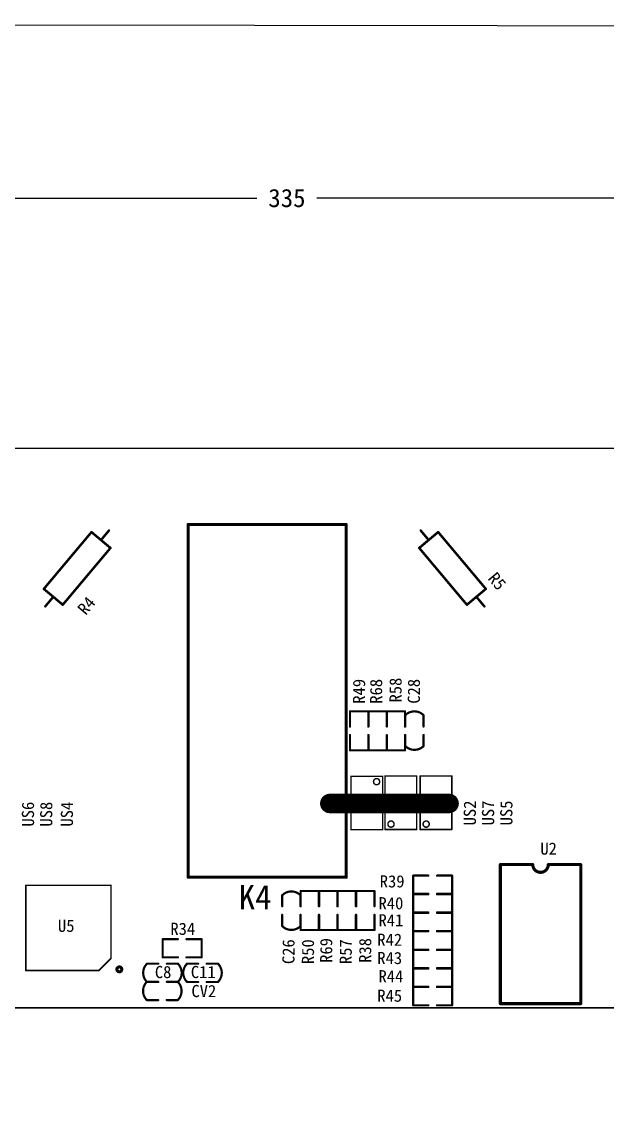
# Model space of a CAD drawing. Extents: x 741 to 1239, y 424 to 620.
# Drawn here: x 940.9 to 989.1, y 531.4 to 620.2 of the extents above; entities that cross this region are included whole.
import ezdxf

# ---------------------------------------------------------------- set-up
doc = ezdxf.new("R2010")
doc.units = 0
doc.header["$MEASUREMENT"] = 0
doc.layers.get('0').update_dxf_attribs({"linetype": 'CONTINUOUS'})
doc.layers.get('Defpoints').update_dxf_attribs({"linetype": 'CONTINUOUS'})
doc.layers.add('BOTTOMOVERLAY', color=7, linetype='CONTINUOUS')
doc.layers.add('KEEPOUTLAYER', color=6, linetype='CONTINUOUS')
doc.styles.get("Standard").update_dxf_attribs({"font": 'SimSun.ttf'})
doc.dimstyles.get("Standard").update_dxf_attribs({"dimtxt": 0.18, "dimasz": 0.18, "dimexe": 0.18, "dimexo": 0.0625, "dimgap": 0.09, "dimtad": 0, "dimtih": 1, "dimtoh": 1, "dimdec": 4, "dimzin": 0, "dimdsep": 46, "dimtxsty": 'Standard', "dimcen": 0.09, "dimadec": 0, "dimazin": 0, "dimtfac": 1, "dimtdec": 4, "dimtofl": 0, "dimtmove": 0, "dimatfit": 0, "dimfxl": 1, "dimtolj": 1, "dimtzin": 0, "dimarcsym": 0})

# ---------------------------------------------------------------- blocks, each defined once
blk = doc.blocks.new('SSOP_EL3H7_B_33')
at = {"layer": 'BOTTOMOVERLAY', "const_width": 0.12}
for points in [[(-2.2, 1.3), (2.2, 1.3)], [(-2.2, 1.3), (-2.2, -1.3)], [(2.2, 1.3), (2.2, -1.3)], [(-2.2, -1.3), (2.2, -1.3)]]:
    blk.add_lwpolyline(points, dxfattribs=at)
at = {"layer": 'BOTTOMOVERLAY'}
for points, const_width in [([(-2.23, 1.3, 1), (-2.17, 1.3, 1)], 0.0599), ([(-2.23, 1.3, 1), (-2.17, 1.3, 1)], 0.0599), ([(2.17, 1.3, 1), (2.23, 1.3, 1)], 0.0599), ([(2.17, 1.3, 1), (2.23, 1.3, 1)], 0.0599), ([(-1.5, -0.805, 1), (-2.007, -0.805, 1)], 0.12), ([(-2.037, -0.805, 1), (-1.977, -0.805, 1)], 0.0599), ([(-1.53, -0.805, 1), (-1.47, -0.805, 1)], 0.0599), ([(-2.23, -1.3, 1), (-2.17, -1.3, 1)], 0.0599), ([(-2.23, -1.3, 1), (-2.17, -1.3, 1)], 0.0599), ([(2.17, -1.3, 1), (2.23, -1.3, 1)], 0.0599), ([(2.17, -1.3, 1), (2.23, -1.3, 1)], 0.0599)]:
    blk.add_lwpolyline(points, format="xyb", close=True, dxfattribs=dict(at, const_width=const_width))
blk = doc.blocks.new('SSOP_EL3H7_B_35')
at = {"layer": 'BOTTOMOVERLAY', "const_width": 0.12}
for points in [[(-2.2, 1.3), (2.2, 1.3)], [(-2.2, 1.3), (-2.2, -1.3)], [(2.2, 1.3), (2.2, -1.3)], [(-2.2, -1.3), (2.2, -1.3)]]:
    blk.add_lwpolyline(points, dxfattribs=at)
at = {"layer": 'BOTTOMOVERLAY'}
for points, const_width in [([(-2.23, 1.3, 1), (-2.17, 1.3, 1)], 0.0599), ([(-2.23, 1.3, 1), (-2.17, 1.3, 1)], 0.0599), ([(2.17, 1.3, 1), (2.23, 1.3, 1)], 0.0599), ([(2.17, 1.3, 1), (2.23, 1.3, 1)], 0.0599), ([(-1.5, -0.805, 1), (-2.007, -0.805, 1)], 0.12), ([(-2.037, -0.805, 1), (-1.977, -0.805, 1)], 0.0599), ([(-1.53, -0.805, 1), (-1.47, -0.805, 1)], 0.0599), ([(-2.23, -1.3, 1), (-2.17, -1.3, 1)], 0.0599), ([(-2.23, -1.3, 1), (-2.17, -1.3, 1)], 0.0599), ([(2.17, -1.3, 1), (2.23, -1.3, 1)], 0.0599), ([(2.17, -1.3, 1), (2.23, -1.3, 1)], 0.0599)]:
    blk.add_lwpolyline(points, format="xyb", close=True, dxfattribs=dict(at, const_width=const_width))
blk = doc.blocks.new('SSOP_EL3H7_B_37')
at = {"layer": 'BOTTOMOVERLAY', "const_width": 0.12}
for points in [[(2.2, 1.3), (-2.2, 1.3)], [(-2.2, -1.3), (-2.2, 1.3)], [(2.2, -1.3), (2.2, 1.3)], [(2.2, -1.3), (-2.2, -1.3)]]:
    blk.add_lwpolyline(points, dxfattribs=at)
at = {"layer": 'BOTTOMOVERLAY'}
for points, const_width in [([(-2.23, 1.3, 1), (-2.17, 1.3, 1)], 0.0599), ([(-2.23, 1.3, 1), (-2.17, 1.3, 1)], 0.0599), ([(2.17, 1.3, 1), (2.23, 1.3, 1)], 0.0599), ([(2.17, 1.3, 1), (2.23, 1.3, 1)], 0.0599), ([(-1.5, -0.805, 1), (-2.007, -0.805, 1)], 0.12), ([(-2.037, -0.805, 1), (-1.977, -0.805, 1)], 0.0599), ([(-1.53, -0.805, 1), (-1.47, -0.805, 1)], 0.0599), ([(-2.23, -1.3, 1), (-2.17, -1.3, 1)], 0.0599), ([(-2.23, -1.3, 1), (-2.17, -1.3, 1)], 0.0599), ([(2.17, -1.3, 1), (2.23, -1.3, 1)], 0.0599), ([(2.17, -1.3, 1), (2.23, -1.3, 1)], 0.0599)]:
    blk.add_lwpolyline(points, format="xyb", close=True, dxfattribs=dict(at, const_width=const_width))
blk = doc.blocks.new('LQFP48_B_43')
at = {"layer": 'BOTTOMOVERLAY', "const_width": 0.127}
for points in [[(-3.5, -2.5), (-3.5, 3.5)], [(-3.5, 3.5), (3.5, 3.5)], [(3.5, -3.5), (3.5, 3.5)], [(-3.5, -2.5), (-2.5, -3.5)], [(-2.5, -3.5), (3.5, -3.5)]]:
    blk.add_lwpolyline(points, dxfattribs=at)
at = {"layer": 'BOTTOMOVERLAY'}
for points, const_width in [([(-3.532, 3.5, 1), (-3.468, 3.5, 1)], 0.0635), ([(-3.532, 3.5, 1), (-3.468, 3.5, 1)], 0.0635), ([(3.468, 3.5, 1), (3.532, 3.5, 1)], 0.0635), ([(3.468, 3.5, 1), (3.532, 3.5, 1)], 0.0635), ([(-3.532, -2.5, 1), (-3.468, -2.5, 1)], 0.0635), ([(-3.532, -2.5, 1), (-3.468, -2.5, 1)], 0.0635), ([(-3.988, -3.404, 1), (-4.388, -3.404, 1)], 0.254), ([(-4.451, -3.404, 1), (-4.324, -3.404, 1)], 0.127), ([(-4.051, -3.404, 1), (-3.924, -3.404, 1)], 0.127), ([(-2.532, -3.5, 1), (-2.468, -3.5, 1)], 0.0635), ([(-2.532, -3.5, 1), (-2.468, -3.5, 1)], 0.0635), ([(3.468, -3.5, 1), (3.532, -3.5, 1)], 0.0635), ([(3.468, -3.5, 1), (3.532, -3.5, 1)], 0.0635)]:
    blk.add_lwpolyline(points, format="xyb", close=True, dxfattribs=dict(at, const_width=const_width))
blk = doc.blocks.new('SOL18_B_46')
at = {"layer": 'BOTTOMOVERLAY', "const_width": 0.254}
for points in [[(-3.302, -5.715), (-3.302, 5.715)], [(-3.302, 5.715), (-0.635, 5.715)], [(0.635, 5.715), (3.302, 5.715)], [(3.302, -5.715), (3.302, 5.715)], [(-3.302, -5.715), (3.302, -5.715)]]:
    blk.add_lwpolyline(points, dxfattribs=at)
at = {"layer": 'BOTTOMOVERLAY', "const_width": 0.127}
for points in [[(-3.3655, 5.715, 1), (-3.2385, 5.715, 1)], [(-3.3655, 5.715, 1), (-3.2385, 5.715, 1)], [(-0.6985, 5.715, 1), (-0.5715, 5.715, 1)], [(-0.6985, 5.715, 1), (-0.5715, 5.715, 1)], [(0.5715, 5.715, 1), (0.6985, 5.715, 1)], [(0.5715, 5.715, 1), (0.6985, 5.715, 1)], [(3.2385, 5.715, 1), (3.3655, 5.715, 1)], [(3.2385, 5.715, 1), (3.3655, 5.715, 1)], [(-3.3655, -5.715, 1), (-3.2385, -5.715, 1)], [(-3.3655, -5.715, 1), (-3.2385, -5.715, 1)], [(3.2385, -5.715, 1), (3.3655, -5.715, 1)], [(3.2385, -5.715, 1), (3.3655, -5.715, 1)]]:
    blk.add_lwpolyline(points, format="xyb", close=True, dxfattribs=at)
at = {"layer": 'BOTTOMOVERLAY', "const_width": 0.254}
blk.add_lwpolyline([(0.635, 5.715, -1), (-0.635, 5.715)], format="xyb", dxfattribs=at)
blk = doc.blocks.new('0603_B_65')
at = {"layer": 'BOTTOMOVERLAY', "const_width": 0.178}
for points in [[(0.75, 1.6), (-0.75, 1.6)], [(-0.75, 1.6), (-0.75, 0.35)], [(0.75, 1.6), (0.75, 0.35)], [(-0.75, -0.35), (-0.75, -1.6)], [(0.75, -0.35), (0.75, -1.6)], [(0.75, -1.6), (-0.75, -1.6)]]:
    blk.add_lwpolyline(points, dxfattribs=at)
at = {"layer": 'BOTTOMOVERLAY', "const_width": 0.0889}
for points in [[(-0.794, 1.6, 1), (-0.706, 1.6, 1)], [(-0.794, 1.6, 1), (-0.706, 1.6, 1)], [(0.706, 1.6, 1), (0.794, 1.6, 1)], [(0.706, 1.6, 1), (0.794, 1.6, 1)], [(-0.794, 0.35, 1), (-0.706, 0.35, 1)], [(0.706, 0.35, 1), (0.794, 0.35, 1)], [(-0.794, -0.35, 1), (-0.706, -0.35, 1)], [(0.706, -0.35, 1), (0.794, -0.35, 1)], [(-0.794, -1.6, 1), (-0.706, -1.6, 1)], [(-0.794, -1.6, 1), (-0.706, -1.6, 1)], [(0.706, -1.6, 1), (0.794, -1.6, 1)], [(0.706, -1.6, 1), (0.794, -1.6, 1)]]:
    blk.add_lwpolyline(points, format="xyb", close=True, dxfattribs=at)
blk = doc.blocks.new('0603_B_66')
at = {"layer": 'BOTTOMOVERLAY', "const_width": 0.178}
for points in [[(-0.75, 1.6), (0.75, 1.6)], [(-0.75, 0.35), (-0.75, 1.6)], [(0.75, 0.35), (0.75, 1.6)], [(-0.75, -1.6), (-0.75, -0.35)], [(0.75, -1.6), (0.75, -0.35)], [(-0.75, -1.6), (0.75, -1.6)]]:
    blk.add_lwpolyline(points, dxfattribs=at)
at = {"layer": 'BOTTOMOVERLAY', "const_width": 0.0889}
for points in [[(-0.794, 1.6, 1), (-0.706, 1.6, 1)], [(-0.794, 1.6, 1), (-0.706, 1.6, 1)], [(0.706, 1.6, 1), (0.794, 1.6, 1)], [(0.706, 1.6, 1), (0.794, 1.6, 1)], [(-0.794, 0.35, 1), (-0.706, 0.35, 1)], [(0.706, 0.35, 1), (0.794, 0.35, 1)], [(-0.794, -0.35, 1), (-0.706, -0.35, 1)], [(0.706, -0.35, 1), (0.794, -0.35, 1)], [(-0.794, -1.6, 1), (-0.706, -1.6, 1)], [(-0.794, -1.6, 1), (-0.706, -1.6, 1)], [(0.706, -1.6, 1), (0.794, -1.6, 1)], [(0.706, -1.6, 1), (0.794, -1.6, 1)]]:
    blk.add_lwpolyline(points, format="xyb", close=True, dxfattribs=at)
blk = doc.blocks.new('0603_B_76')
at = {"layer": 'BOTTOMOVERLAY', "const_width": 0.178}
for points in [[(-0.75, 1.6), (0.75, 1.6)], [(-0.75, 0.35), (-0.75, 1.6)], [(0.75, 0.35), (0.75, 1.6)], [(-0.75, -1.6), (-0.75, -0.35)], [(0.75, -1.6), (0.75, -0.35)], [(-0.75, -1.6), (0.75, -1.6)]]:
    blk.add_lwpolyline(points, dxfattribs=at)
at = {"layer": 'BOTTOMOVERLAY', "const_width": 0.0889}
for points in [[(-0.794, 1.6, 1), (-0.706, 1.6, 1)], [(-0.794, 1.6, 1), (-0.706, 1.6, 1)], [(0.706, 1.6, 1), (0.794, 1.6, 1)], [(0.706, 1.6, 1), (0.794, 1.6, 1)], [(-0.794, 0.35, 1), (-0.706, 0.35, 1)], [(0.706, 0.35, 1), (0.794, 0.35, 1)], [(-0.794, -0.35, 1), (-0.706, -0.35, 1)], [(0.706, -0.35, 1), (0.794, -0.35, 1)], [(-0.794, -1.6, 1), (-0.706, -1.6, 1)], [(-0.794, -1.6, 1), (-0.706, -1.6, 1)], [(0.706, -1.6, 1), (0.794, -1.6, 1)], [(0.706, -1.6, 1), (0.794, -1.6, 1)]]:
    blk.add_lwpolyline(points, format="xyb", close=True, dxfattribs=at)
blk = doc.blocks.new('0603_B_77')
at = {"layer": 'BOTTOMOVERLAY', "const_width": 0.178}
for points in [[(0.75, 1.6), (-0.75, 1.6)], [(-0.75, 1.6), (-0.75, 0.35)], [(0.75, 1.6), (0.75, 0.35)], [(-0.75, -0.35), (-0.75, -1.6)], [(0.75, -0.35), (0.75, -1.6)], [(0.75, -1.6), (-0.75, -1.6)]]:
    blk.add_lwpolyline(points, dxfattribs=at)
at = {"layer": 'BOTTOMOVERLAY', "const_width": 0.0889}
for points in [[(-0.794, 1.6, 1), (-0.706, 1.6, 1)], [(-0.794, 1.6, 1), (-0.706, 1.6, 1)], [(0.706, 1.6, 1), (0.794, 1.6, 1)], [(0.706, 1.6, 1), (0.794, 1.6, 1)], [(-0.794, 0.35, 1), (-0.706, 0.35, 1)], [(0.706, 0.35, 1), (0.794, 0.35, 1)], [(-0.794, -0.35, 1), (-0.706, -0.35, 1)], [(0.706, -0.35, 1), (0.794, -0.35, 1)], [(-0.794, -1.6, 1), (-0.706, -1.6, 1)], [(-0.794, -1.6, 1), (-0.706, -1.6, 1)], [(0.706, -1.6, 1), (0.794, -1.6, 1)], [(0.706, -1.6, 1), (0.794, -1.6, 1)]]:
    blk.add_lwpolyline(points, format="xyb", close=True, dxfattribs=at)
blk = doc.blocks.new('0603_B_82')
at = {"layer": 'BOTTOMOVERLAY', "const_width": 0.178}
for points in [[(0.75, 1.6), (-0.75, 1.6)], [(-0.75, 1.6), (-0.75, 0.35)], [(0.75, 1.6), (0.75, 0.35)], [(-0.75, -0.35), (-0.75, -1.6)], [(0.75, -0.35), (0.75, -1.6)], [(0.75, -1.6), (-0.75, -1.6)]]:
    blk.add_lwpolyline(points, dxfattribs=at)
at = {"layer": 'BOTTOMOVERLAY', "const_width": 0.0889}
for points in [[(-0.794, 1.6, 1), (-0.706, 1.6, 1)], [(-0.794, 1.6, 1), (-0.706, 1.6, 1)], [(0.706, 1.6, 1), (0.794, 1.6, 1)], [(0.706, 1.6, 1), (0.794, 1.6, 1)], [(-0.794, 0.35, 1), (-0.706, 0.35, 1)], [(0.706, 0.35, 1), (0.794, 0.35, 1)], [(-0.794, -0.35, 1), (-0.706, -0.35, 1)], [(0.706, -0.35, 1), (0.794, -0.35, 1)], [(-0.794, -1.6, 1), (-0.706, -1.6, 1)], [(-0.794, -1.6, 1), (-0.706, -1.6, 1)], [(0.706, -1.6, 1), (0.794, -1.6, 1)], [(0.706, -1.6, 1), (0.794, -1.6, 1)]]:
    blk.add_lwpolyline(points, format="xyb", close=True, dxfattribs=at)
blk = doc.blocks.new('0603_B_83')
at = {"layer": 'BOTTOMOVERLAY', "const_width": 0.178}
for points in [[(-0.75, 1.6), (0.75, 1.6)], [(-0.75, 0.35), (-0.75, 1.6)], [(0.75, 0.35), (0.75, 1.6)], [(-0.75, -1.6), (-0.75, -0.35)], [(0.75, -1.6), (0.75, -0.35)], [(-0.75, -1.6), (0.75, -1.6)]]:
    blk.add_lwpolyline(points, dxfattribs=at)
at = {"layer": 'BOTTOMOVERLAY', "const_width": 0.0889}
for points in [[(-0.794, 1.6, 1), (-0.706, 1.6, 1)], [(-0.794, 1.6, 1), (-0.706, 1.6, 1)], [(0.706, 1.6, 1), (0.794, 1.6, 1)], [(0.706, 1.6, 1), (0.794, 1.6, 1)], [(-0.794, 0.35, 1), (-0.706, 0.35, 1)], [(0.706, 0.35, 1), (0.794, 0.35, 1)], [(-0.794, -0.35, 1), (-0.706, -0.35, 1)], [(0.706, -0.35, 1), (0.794, -0.35, 1)], [(-0.794, -1.6, 1), (-0.706, -1.6, 1)], [(-0.794, -1.6, 1), (-0.706, -1.6, 1)], [(0.706, -1.6, 1), (0.794, -1.6, 1)], [(0.706, -1.6, 1), (0.794, -1.6, 1)]]:
    blk.add_lwpolyline(points, format="xyb", close=True, dxfattribs=at)
blk = doc.blocks.new('0603_B_86')
at = {"layer": 'BOTTOMOVERLAY', "const_width": 0.178}
for points in [[(-0.75, 1.6), (0.75, 1.6)], [(-0.75, 1.6), (-0.75, 0.35)], [(0.75, 1.6), (0.75, 0.35)], [(-0.75, -0.35), (-0.75, -1.6)], [(0.75, -0.35), (0.75, -1.6)], [(-0.75, -1.6), (0.75, -1.6)]]:
    blk.add_lwpolyline(points, dxfattribs=at)
at = {"layer": 'BOTTOMOVERLAY', "const_width": 0.0889}
for points in [[(-0.794, 1.6, 1), (-0.706, 1.6, 1)], [(-0.794, 1.6, 1), (-0.706, 1.6, 1)], [(0.706, 1.6, 1), (0.794, 1.6, 1)], [(0.706, 1.6, 1), (0.794, 1.6, 1)], [(-0.794, 0.35, 1), (-0.706, 0.35, 1)], [(0.706, 0.35, 1), (0.794, 0.35, 1)], [(-0.794, -0.35, 1), (-0.706, -0.35, 1)], [(0.706, -0.35, 1), (0.794, -0.35, 1)], [(-0.794, -1.6, 1), (-0.706, -1.6, 1)], [(-0.794, -1.6, 1), (-0.706, -1.6, 1)], [(0.706, -1.6, 1), (0.794, -1.6, 1)], [(0.706, -1.6, 1), (0.794, -1.6, 1)]]:
    blk.add_lwpolyline(points, format="xyb", close=True, dxfattribs=at)
blk = doc.blocks.new('0603_B_87')
at = {"layer": 'BOTTOMOVERLAY', "const_width": 0.178}
for points in [[(-0.75, 1.6), (0.75, 1.6)], [(-0.75, 1.6), (-0.75, 0.35)], [(0.75, 1.6), (0.75, 0.35)], [(-0.75, -0.35), (-0.75, -1.6)], [(0.75, -0.35), (0.75, -1.6)], [(-0.75, -1.6), (0.75, -1.6)]]:
    blk.add_lwpolyline(points, dxfattribs=at)
at = {"layer": 'BOTTOMOVERLAY', "const_width": 0.0889}
for points in [[(-0.794, 1.6, 1), (-0.706, 1.6, 1)], [(-0.794, 1.6, 1), (-0.706, 1.6, 1)], [(0.706, 1.6, 1), (0.794, 1.6, 1)], [(0.706, 1.6, 1), (0.794, 1.6, 1)], [(-0.794, 0.35, 1), (-0.706, 0.35, 1)], [(0.706, 0.35, 1), (0.794, 0.35, 1)], [(-0.794, -0.35, 1), (-0.706, -0.35, 1)], [(0.706, -0.35, 1), (0.794, -0.35, 1)], [(-0.794, -1.6, 1), (-0.706, -1.6, 1)], [(-0.794, -1.6, 1), (-0.706, -1.6, 1)], [(0.706, -1.6, 1), (0.794, -1.6, 1)], [(0.706, -1.6, 1), (0.794, -1.6, 1)]]:
    blk.add_lwpolyline(points, format="xyb", close=True, dxfattribs=at)
blk = doc.blocks.new('0603_B_88')
at = {"layer": 'BOTTOMOVERLAY', "const_width": 0.178}
for points in [[(-0.75, 1.6), (0.75, 1.6)], [(-0.75, 1.6), (-0.75, 0.35)], [(0.75, 1.6), (0.75, 0.35)], [(-0.75, -0.35), (-0.75, -1.6)], [(0.75, -0.35), (0.75, -1.6)], [(-0.75, -1.6), (0.75, -1.6)]]:
    blk.add_lwpolyline(points, dxfattribs=at)
at = {"layer": 'BOTTOMOVERLAY', "const_width": 0.0889}
for points in [[(-0.794, 1.6, 1), (-0.706, 1.6, 1)], [(-0.794, 1.6, 1), (-0.706, 1.6, 1)], [(0.706, 1.6, 1), (0.794, 1.6, 1)], [(0.706, 1.6, 1), (0.794, 1.6, 1)], [(-0.794, 0.35, 1), (-0.706, 0.35, 1)], [(0.706, 0.35, 1), (0.794, 0.35, 1)], [(-0.794, -0.35, 1), (-0.706, -0.35, 1)], [(0.706, -0.35, 1), (0.794, -0.35, 1)], [(-0.794, -1.6, 1), (-0.706, -1.6, 1)], [(-0.794, -1.6, 1), (-0.706, -1.6, 1)], [(0.706, -1.6, 1), (0.794, -1.6, 1)], [(0.706, -1.6, 1), (0.794, -1.6, 1)]]:
    blk.add_lwpolyline(points, format="xyb", close=True, dxfattribs=at)
blk = doc.blocks.new('0603_B_89')
at = {"layer": 'BOTTOMOVERLAY', "const_width": 0.178}
for points in [[(-0.75, 1.6), (0.75, 1.6)], [(-0.75, 1.6), (-0.75, 0.35)], [(0.75, 1.6), (0.75, 0.35)], [(-0.75, -0.35), (-0.75, -1.6)], [(0.75, -0.35), (0.75, -1.6)], [(-0.75, -1.6), (0.75, -1.6)]]:
    blk.add_lwpolyline(points, dxfattribs=at)
at = {"layer": 'BOTTOMOVERLAY', "const_width": 0.0889}
for points in [[(-0.794, 1.6, 1), (-0.706, 1.6, 1)], [(-0.794, 1.6, 1), (-0.706, 1.6, 1)], [(0.706, 1.6, 1), (0.794, 1.6, 1)], [(0.706, 1.6, 1), (0.794, 1.6, 1)], [(-0.794, 0.35, 1), (-0.706, 0.35, 1)], [(0.706, 0.35, 1), (0.794, 0.35, 1)], [(-0.794, -0.35, 1), (-0.706, -0.35, 1)], [(0.706, -0.35, 1), (0.794, -0.35, 1)], [(-0.794, -1.6, 1), (-0.706, -1.6, 1)], [(-0.794, -1.6, 1), (-0.706, -1.6, 1)], [(0.706, -1.6, 1), (0.794, -1.6, 1)], [(0.706, -1.6, 1), (0.794, -1.6, 1)]]:
    blk.add_lwpolyline(points, format="xyb", close=True, dxfattribs=at)
blk = doc.blocks.new('0603_B_90')
at = {"layer": 'BOTTOMOVERLAY', "const_width": 0.178}
for points in [[(-0.75, 1.6), (0.75, 1.6)], [(-0.75, 1.6), (-0.75, 0.35)], [(0.75, 1.6), (0.75, 0.35)], [(-0.75, -0.35), (-0.75, -1.6)], [(0.75, -0.35), (0.75, -1.6)], [(-0.75, -1.6), (0.75, -1.6)]]:
    blk.add_lwpolyline(points, dxfattribs=at)
at = {"layer": 'BOTTOMOVERLAY', "const_width": 0.0889}
for points in [[(-0.794, 1.6, 1), (-0.706, 1.6, 1)], [(-0.794, 1.6, 1), (-0.706, 1.6, 1)], [(0.706, 1.6, 1), (0.794, 1.6, 1)], [(0.706, 1.6, 1), (0.794, 1.6, 1)], [(-0.794, 0.35, 1), (-0.706, 0.35, 1)], [(0.706, 0.35, 1), (0.794, 0.35, 1)], [(-0.794, -0.35, 1), (-0.706, -0.35, 1)], [(0.706, -0.35, 1), (0.794, -0.35, 1)], [(-0.794, -1.6, 1), (-0.706, -1.6, 1)], [(-0.794, -1.6, 1), (-0.706, -1.6, 1)], [(0.706, -1.6, 1), (0.794, -1.6, 1)], [(0.706, -1.6, 1), (0.794, -1.6, 1)]]:
    blk.add_lwpolyline(points, format="xyb", close=True, dxfattribs=at)
blk = doc.blocks.new('0603_B_91')
at = {"layer": 'BOTTOMOVERLAY', "const_width": 0.178}
for points in [[(-0.75, 1.6), (0.75, 1.6)], [(-0.75, 1.6), (-0.75, 0.35)], [(0.75, 1.6), (0.75, 0.35)], [(-0.75, -0.35), (-0.75, -1.6)], [(0.75, -0.35), (0.75, -1.6)], [(-0.75, -1.6), (0.75, -1.6)]]:
    blk.add_lwpolyline(points, dxfattribs=at)
at = {"layer": 'BOTTOMOVERLAY', "const_width": 0.0889}
for points in [[(-0.794, 1.6, 1), (-0.706, 1.6, 1)], [(-0.794, 1.6, 1), (-0.706, 1.6, 1)], [(0.706, 1.6, 1), (0.794, 1.6, 1)], [(0.706, 1.6, 1), (0.794, 1.6, 1)], [(-0.794, 0.35, 1), (-0.706, 0.35, 1)], [(0.706, 0.35, 1), (0.794, 0.35, 1)], [(-0.794, -0.35, 1), (-0.706, -0.35, 1)], [(0.706, -0.35, 1), (0.794, -0.35, 1)], [(-0.794, -1.6, 1), (-0.706, -1.6, 1)], [(-0.794, -1.6, 1), (-0.706, -1.6, 1)], [(0.706, -1.6, 1), (0.794, -1.6, 1)], [(0.706, -1.6, 1), (0.794, -1.6, 1)]]:
    blk.add_lwpolyline(points, format="xyb", close=True, dxfattribs=at)
blk = doc.blocks.new('0603_B_92')
at = {"layer": 'BOTTOMOVERLAY', "const_width": 0.178}
for points in [[(-0.75, 1.6), (0.75, 1.6)], [(-0.75, 1.6), (-0.75, 0.35)], [(0.75, 1.6), (0.75, 0.35)], [(-0.75, -0.35), (-0.75, -1.6)], [(0.75, -0.35), (0.75, -1.6)], [(-0.75, -1.6), (0.75, -1.6)]]:
    blk.add_lwpolyline(points, dxfattribs=at)
at = {"layer": 'BOTTOMOVERLAY', "const_width": 0.0889}
for points in [[(-0.794, 1.6, 1), (-0.706, 1.6, 1)], [(-0.794, 1.6, 1), (-0.706, 1.6, 1)], [(0.706, 1.6, 1), (0.794, 1.6, 1)], [(0.706, 1.6, 1), (0.794, 1.6, 1)], [(-0.794, 0.35, 1), (-0.706, 0.35, 1)], [(0.706, 0.35, 1), (0.794, 0.35, 1)], [(-0.794, -0.35, 1), (-0.706, -0.35, 1)], [(0.706, -0.35, 1), (0.794, -0.35, 1)], [(-0.794, -1.6, 1), (-0.706, -1.6, 1)], [(-0.794, -1.6, 1), (-0.706, -1.6, 1)], [(0.706, -1.6, 1), (0.794, -1.6, 1)], [(0.706, -1.6, 1), (0.794, -1.6, 1)]]:
    blk.add_lwpolyline(points, format="xyb", close=True, dxfattribs=at)
blk = doc.blocks.new('0603_B_93')
at = {"layer": 'BOTTOMOVERLAY', "const_width": 0.178}
for points in [[(-0.75, 1.6), (0.75, 1.6)], [(-0.75, 0.35), (-0.75, 1.6)], [(0.75, 0.35), (0.75, 1.6)], [(-0.75, -1.6), (-0.75, -0.35)], [(0.75, -1.6), (0.75, -0.35)], [(-0.75, -1.6), (0.75, -1.6)]]:
    blk.add_lwpolyline(points, dxfattribs=at)
at = {"layer": 'BOTTOMOVERLAY', "const_width": 0.0889}
for points in [[(-0.794, 1.6, 1), (-0.706, 1.6, 1)], [(-0.794, 1.6, 1), (-0.706, 1.6, 1)], [(0.706, 1.6, 1), (0.794, 1.6, 1)], [(0.706, 1.6, 1), (0.794, 1.6, 1)], [(-0.794, 0.35, 1), (-0.706, 0.35, 1)], [(0.706, 0.35, 1), (0.794, 0.35, 1)], [(-0.794, -0.35, 1), (-0.706, -0.35, 1)], [(0.706, -0.35, 1), (0.794, -0.35, 1)], [(-0.794, -1.6, 1), (-0.706, -1.6, 1)], [(-0.794, -1.6, 1), (-0.706, -1.6, 1)], [(0.706, -1.6, 1), (0.794, -1.6, 1)], [(0.706, -1.6, 1), (0.794, -1.6, 1)]]:
    blk.add_lwpolyline(points, format="xyb", close=True, dxfattribs=at)
blk = doc.blocks.new('0603_B_96')
at = {"layer": 'BOTTOMOVERLAY', "const_width": 0.178}
for points in [[(-0.75, 1.6), (0.75, 1.6)], [(-0.75, 1.6), (-0.75, 0.35)], [(0.75, 1.6), (0.75, 0.35)], [(-0.75, -0.35), (-0.75, -1.6)], [(0.75, -0.35), (0.75, -1.6)], [(-0.75, -1.6), (0.75, -1.6)]]:
    blk.add_lwpolyline(points, dxfattribs=at)
at = {"layer": 'BOTTOMOVERLAY', "const_width": 0.0889}
for points in [[(-0.794, 1.6, 1), (-0.706, 1.6, 1)], [(-0.794, 1.6, 1), (-0.706, 1.6, 1)], [(0.706, 1.6, 1), (0.794, 1.6, 1)], [(0.706, 1.6, 1), (0.794, 1.6, 1)], [(-0.794, 0.35, 1), (-0.706, 0.35, 1)], [(0.706, 0.35, 1), (0.794, 0.35, 1)], [(-0.794, -0.35, 1), (-0.706, -0.35, 1)], [(0.706, -0.35, 1), (0.794, -0.35, 1)], [(-0.794, -1.6, 1), (-0.706, -1.6, 1)], [(-0.794, -1.6, 1), (-0.706, -1.6, 1)], [(0.706, -1.6, 1), (0.794, -1.6, 1)], [(0.706, -1.6, 1), (0.794, -1.6, 1)]]:
    blk.add_lwpolyline(points, format="xyb", close=True, dxfattribs=at)
blk = doc.blocks.new('AXIAL_0_4_____2_B_123')
at = {"layer": 'BOTTOMOVERLAY', "const_width": 0.2}
for points in [[(3.048, 1.016), (-3.048, 1.016)], [(-3.048, -1.016), (-3.048, 1.016)], [(3.048, -1.016), (3.048, 1.016)], [(-3.048, 0), (-4.064, 0)], [(4.064, 0), (3.048, 0)], [(3.048, -1.016), (-3.048, -1.016)]]:
    blk.add_lwpolyline(points, dxfattribs=at)
at = {"layer": 'BOTTOMOVERLAY', "const_width": 0.1}
for points in [[(-3.098, 1.016, 1), (-2.998, 1.016, 1)], [(-3.098, 1.016, 1), (-2.998, 1.016, 1)], [(2.998, 1.016, 1), (3.098, 1.016, 1)], [(2.998, 1.016, 1), (3.098, 1.016, 1)], [(-4.114, 0, 1), (-4.014, 0, 1)], [(-3.098, 0, 1), (-2.998, 0, 1)], [(2.998, 0, 1), (3.098, 0, 1)], [(4.014, 0, 1), (4.114, 0, 1)], [(-3.098, -1.016, 1), (-2.998, -1.016, 1)], [(-3.098, -1.016, 1), (-2.998, -1.016, 1)], [(2.998, -1.016, 1), (3.098, -1.016, 1)], [(2.998, -1.016, 1), (3.098, -1.016, 1)]]:
    blk.add_lwpolyline(points, format="xyb", close=True, dxfattribs=at)
blk = doc.blocks.new('AXIAL_0_4_____2_B_124')
at = {"layer": 'BOTTOMOVERLAY', "const_width": 0.2}
for points in [[(-3.048, 1.016), (3.048, 1.016)], [(-3.048, -1.016), (-3.048, 1.016)], [(3.048, -1.016), (3.048, 1.016)], [(-4.064, 0), (-3.048, 0)], [(3.048, 0), (4.064, 0)], [(-3.048, -1.016), (3.048, -1.016)]]:
    blk.add_lwpolyline(points, dxfattribs=at)
at = {"layer": 'BOTTOMOVERLAY', "const_width": 0.1}
for points in [[(-3.098, 1.016, 1), (-2.998, 1.016, 1)], [(-3.098, 1.016, 1), (-2.998, 1.016, 1)], [(2.998, 1.016, 1), (3.098, 1.016, 1)], [(2.998, 1.016, 1), (3.098, 1.016, 1)], [(-4.114, 0, 1), (-4.014, 0, 1)], [(-3.098, 0, 1), (-2.998, 0, 1)], [(2.998, 0, 1), (3.098, 0, 1)], [(4.014, 0, 1), (4.114, 0, 1)], [(-3.098, -1.016, 1), (-2.998, -1.016, 1)], [(-3.098, -1.016, 1), (-2.998, -1.016, 1)], [(2.998, -1.016, 1), (3.098, -1.016, 1)], [(2.998, -1.016, 1), (3.098, -1.016, 1)]]:
    blk.add_lwpolyline(points, format="xyb", close=True, dxfattribs=at)
blk = doc.blocks.new('___4_B_148')
at = {"layer": 'BOTTOMOVERLAY', "const_width": 0.25}
for points in [[(-6.5, 14.55), (-6.5, -14.45)], [(6.5, 14.55), (-6.5, 14.55)], [(6.5, 14.55), (6.5, -14.45)], [(6.5, -14.45), (-6.5, -14.45)]]:
    blk.add_lwpolyline(points, dxfattribs=at)
at = {"layer": 'BOTTOMOVERLAY', "const_width": 0.125}
for points in [[(-6.562, 14.55, 1), (-6.438, 14.55, 1)], [(-6.562, 14.55, 1), (-6.438, 14.55, 1)], [(6.438, 14.55, 1), (6.562, 14.55, 1)], [(6.438, 14.55, 1), (6.562, 14.55, 1)], [(-6.562, -14.45, 1), (-6.438, -14.45, 1)], [(-6.562, -14.45, 1), (-6.438, -14.45, 1)], [(6.438, -14.45, 1), (6.562, -14.45, 1)], [(6.438, -14.45, 1), (6.562, -14.45, 1)]]:
    blk.add_lwpolyline(points, format="xyb", close=True, dxfattribs=at)
blk = doc.blocks.new('0603C_B_174')
at = {"layer": 'BOTTOMOVERLAY', "const_width": 0.18}
for points in [[(-0.75, 1.257, -0.414214), (0.75, 1.257)], [(0.75, -1.283, -0.414214), (-0.75, -1.283)]]:
    blk.add_lwpolyline(points, format="xyb", dxfattribs=at)
for points in [[(-0.75, 1.257), (-0.75, 0.35)], [(0.75, 1.257), (0.75, 0.35)], [(-0.75, -0.35), (-0.75, -1.283)], [(0.75, -0.35), (0.75, -1.283)]]:
    blk.add_lwpolyline(points, dxfattribs=at)
at = {"layer": 'BOTTOMOVERLAY', "const_width": 0.09}
for points in [[(-0.795, 1.257, 1), (-0.705, 1.257, 1)], [(-0.795, 1.257, 1), (-0.705, 1.257, 1)], [(0.705, 1.257, 1), (0.795, 1.257, 1)], [(0.705, 1.257, 1), (0.795, 1.257, 1)], [(-0.795, 0.35, 1), (-0.705, 0.35, 1)], [(0.705, 0.35, 1), (0.795, 0.35, 1)], [(-0.795, -0.35, 1), (-0.705, -0.35, 1)], [(0.705, -0.35, 1), (0.795, -0.35, 1)], [(-0.795, -1.283, 1), (-0.705, -1.283, 1)], [(-0.795, -1.283, 1), (-0.705, -1.283, 1)], [(0.705, -1.283, 1), (0.795, -1.283, 1)], [(0.705, -1.283, 1), (0.795, -1.283, 1)]]:
    blk.add_lwpolyline(points, format="xyb", close=True, dxfattribs=at)
blk = doc.blocks.new('0603C_B_176')
at = {"layer": 'BOTTOMOVERLAY', "const_width": 0.18}
for points in [[(-0.75, 1.257, -0.414214), (0.75, 1.257)], [(0.75, -1.283, -0.414214), (-0.75, -1.283)]]:
    blk.add_lwpolyline(points, format="xyb", dxfattribs=at)
for points in [[(-0.75, 0.35), (-0.75, 1.257)], [(0.75, 0.35), (0.75, 1.257)], [(-0.75, -1.283), (-0.75, -0.35)], [(0.75, -1.283), (0.75, -0.35)]]:
    blk.add_lwpolyline(points, dxfattribs=at)
at = {"layer": 'BOTTOMOVERLAY', "const_width": 0.09}
for points in [[(-0.795, 1.257, 1), (-0.705, 1.257, 1)], [(-0.795, 1.257, 1), (-0.705, 1.257, 1)], [(0.705, 1.257, 1), (0.795, 1.257, 1)], [(0.705, 1.257, 1), (0.795, 1.257, 1)], [(-0.795, 0.35, 1), (-0.705, 0.35, 1)], [(0.705, 0.35, 1), (0.795, 0.35, 1)], [(-0.795, -0.35, 1), (-0.705, -0.35, 1)], [(0.705, -0.35, 1), (0.795, -0.35, 1)], [(-0.795, -1.283, 1), (-0.705, -1.283, 1)], [(-0.795, -1.283, 1), (-0.705, -1.283, 1)], [(0.705, -1.283, 1), (0.795, -1.283, 1)], [(0.705, -1.283, 1), (0.795, -1.283, 1)]]:
    blk.add_lwpolyline(points, format="xyb", close=True, dxfattribs=at)
blk = doc.blocks.new('0603C_B_190')
at = {"layer": 'BOTTOMOVERLAY', "const_width": 0.18}
for points in [[(-0.75, 1.257, -0.414214), (0.75, 1.257)], [(0.75, -1.283, -0.414214), (-0.75, -1.283)]]:
    blk.add_lwpolyline(points, format="xyb", dxfattribs=at)
for points in [[(-0.75, 0.35), (-0.75, 1.257)], [(0.75, 0.35), (0.75, 1.257)], [(-0.75, -1.283), (-0.75, -0.35)], [(0.75, -1.283), (0.75, -0.35)]]:
    blk.add_lwpolyline(points, dxfattribs=at)
at = {"layer": 'BOTTOMOVERLAY', "const_width": 0.09}
for points in [[(-0.795, 1.257, 1), (-0.705, 1.257, 1)], [(-0.795, 1.257, 1), (-0.705, 1.257, 1)], [(0.705, 1.257, 1), (0.795, 1.257, 1)], [(0.705, 1.257, 1), (0.795, 1.257, 1)], [(-0.795, 0.35, 1), (-0.705, 0.35, 1)], [(0.705, 0.35, 1), (0.795, 0.35, 1)], [(-0.795, -0.35, 1), (-0.705, -0.35, 1)], [(0.705, -0.35, 1), (0.795, -0.35, 1)], [(-0.795, -1.283, 1), (-0.705, -1.283, 1)], [(-0.795, -1.283, 1), (-0.705, -1.283, 1)], [(0.705, -1.283, 1), (0.795, -1.283, 1)], [(0.705, -1.283, 1), (0.795, -1.283, 1)]]:
    blk.add_lwpolyline(points, format="xyb", close=True, dxfattribs=at)
blk = doc.blocks.new('0603C_B_193')
at = {"layer": 'BOTTOMOVERLAY', "const_width": 0.18}
for points in [[(-0.75, 1.257, -0.414214), (0.75, 1.257)], [(0.75, -1.283, -0.414214), (-0.75, -1.283)]]:
    blk.add_lwpolyline(points, format="xyb", dxfattribs=at)
for points in [[(-0.75, 1.257), (-0.75, 0.35)], [(0.75, 1.257), (0.75, 0.35)], [(-0.75, -0.35), (-0.75, -1.283)], [(0.75, -0.35), (0.75, -1.283)]]:
    blk.add_lwpolyline(points, dxfattribs=at)
at = {"layer": 'BOTTOMOVERLAY', "const_width": 0.09}
for points in [[(-0.795, 1.257, 1), (-0.705, 1.257, 1)], [(-0.795, 1.257, 1), (-0.705, 1.257, 1)], [(0.705, 1.257, 1), (0.795, 1.257, 1)], [(0.705, 1.257, 1), (0.795, 1.257, 1)], [(-0.795, 0.35, 1), (-0.705, 0.35, 1)], [(0.705, 0.35, 1), (0.795, 0.35, 1)], [(-0.795, -0.35, 1), (-0.705, -0.35, 1)], [(0.705, -0.35, 1), (0.795, -0.35, 1)], [(-0.795, -1.283, 1), (-0.705, -1.283, 1)], [(-0.795, -1.283, 1), (-0.705, -1.283, 1)], [(0.705, -1.283, 1), (0.795, -1.283, 1)], [(0.705, -1.283, 1), (0.795, -1.283, 1)]]:
    blk.add_lwpolyline(points, format="xyb", close=True, dxfattribs=at)
blk = doc.blocks.new('0603C_B_202')
at = {"layer": 'BOTTOMOVERLAY', "const_width": 0.18}
for points in [[(-0.75, 1.257, -0.414214), (0.75, 1.257)], [(0.75, -1.283, -0.414214), (-0.75, -1.283)]]:
    blk.add_lwpolyline(points, format="xyb", dxfattribs=at)
for points in [[(-0.75, 1.257), (-0.75, 0.35)], [(0.75, 1.257), (0.75, 0.35)], [(-0.75, -0.35), (-0.75, -1.283)], [(0.75, -0.35), (0.75, -1.283)]]:
    blk.add_lwpolyline(points, dxfattribs=at)
at = {"layer": 'BOTTOMOVERLAY', "const_width": 0.09}
for points in [[(-0.795, 1.257, 1), (-0.705, 1.257, 1)], [(-0.795, 1.257, 1), (-0.705, 1.257, 1)], [(0.705, 1.257, 1), (0.795, 1.257, 1)], [(0.705, 1.257, 1), (0.795, 1.257, 1)], [(-0.795, 0.35, 1), (-0.705, 0.35, 1)], [(0.705, 0.35, 1), (0.795, 0.35, 1)], [(-0.795, -0.35, 1), (-0.705, -0.35, 1)], [(0.705, -0.35, 1), (0.795, -0.35, 1)], [(-0.795, -1.283, 1), (-0.705, -1.283, 1)], [(-0.795, -1.283, 1), (-0.705, -1.283, 1)], [(0.705, -1.283, 1), (0.795, -1.283, 1)], [(0.705, -1.283, 1), (0.795, -1.283, 1)]]:
    blk.add_lwpolyline(points, format="xyb", close=True, dxfattribs=at)
blk = doc.blocks.new('_Open90')
at = {"color": 0, "linetype": 'ByBlock', "lineweight": -2}
for p, q in [((0, 0), (-1, 0)), ((-0.5, 0.5), (0, 0)), ((0, 0), (-0.5, -0.5))]:
    blk.add_line(p, q, dxfattribs=at)
blk = doc.blocks.new('*D827')
at = {"color": 0, "linetype": 'Continuous', "lineweight": -2}
for p, q in [((795.166, 586.038), (795.166, 605.853)), ((1130.302, 585.533), (1130.302, 605.853))]:
    blk.add_line(p, q, dxfattribs=at)
at = {"color": 6, "linetype": 'Continuous', "lineweight": -2}
for p, q in [((795.346, 605.673), (960.263, 605.673)), ((1130.122, 605.673), (965.205, 605.673))]:
    blk.add_line(p, q, dxfattribs=at)
at = {"layer": 'Defpoints', "color": 0, "linetype": 'Continuous'}
for p in [(1130.302, 605.673), (795.166, 585.975), (1130.302, 585.47)]:
    blk.add_point(p, dxfattribs=at)
at = {"color": 6, "linetype": 'Continuous', "lineweight": -2, "xscale": 0.18, "yscale": 0.18, "zscale": 0.18, "rotation": 180}
blk.add_blockref('_Open90', (795.166, 605.673), dxfattribs=at)
at = {"color": 6, "linetype": 'Continuous', "lineweight": -2, "xscale": 0.18, "yscale": 0.18, "zscale": 0.18}
blk.add_blockref('_Open90', (1130.302, 605.673), dxfattribs=at)
at = {"color": 6, "linetype": 'Continuous', "insert": (962.734, 605.673), "char_height": 1.5, "attachment_point": 5}
blk.add_mtext('\\A1;335', dxfattribs=at)

msp = doc.modelspace()

# ---------------------------------------------------------------- linework, layer by layer
at = {"linetype": 'Continuous'}
msp.add_lwpolyline([(740.777, 620.184), (1239.131, 619.5), (1239.131, 424.276), (740.777, 424.795)], close=True, dxfattribs=at)
at = {"layer": 'KEEPOUTLAYER'}
for points, const_width in [([(1130.259, 585.117), (795.258, 585.117)], 0.1), ([(976.059, 555.917), (966.259, 555.917)], 1.6), ([(1130.259, 539.117), (795.258, 539.117)], 0.127)]:
    msp.add_lwpolyline(points, dxfattribs=dict(at, const_width=const_width))
at = {"layer": 'KEEPOUTLAYER', "const_width": 0.8}
for points in [[(966.659, 555.917, -1), (965.859, 555.917, -1)], [(976.459, 555.917, -1), (975.659, 555.917, -1)]]:
    msp.add_lwpolyline(points, format="xyb", close=True, dxfattribs=at)

# ---------------------------------------------------------------- block references
at = {"xscale": -1}
for name, p, rotation in [('AXIAL_0_4_____2_B_124', (945.499, 575.237), 49.99999999999535), ('___4_B_148', (961.113, 564.402), 180), ('AXIAL_0_4_____2_B_123', (976.339, 575.237), 130.0000000000047), ('0603C_B_174', (973.209, 561.894), 180), ('SSOP_EL3H7_B_37', (969.299, 555.957), 90), ('SSOP_EL3H7_B_33', (972.089, 555.977), 270), ('SSOP_EL3H7_B_35', (974.979, 555.977), 270), ('0603_B_92', (974.709, 549.241), 270), ('0603_B_82', (964.609, 547.117), 180), ('0603_B_65', (966.129, 547.117), 180), ('0603_B_77', (967.649, 547.117), 180), ('0603_B_91', (974.709, 547.703), 270), ('0603_B_90', (974.709, 546.179), 270), ('0603_B_89', (974.709, 544.655), 270), ('0603_B_96', (954.129, 544.017), 270), ('0603_B_88', (974.709, 543.131), 270), ('0603C_B_193', (952.519, 541.998), 270), ('0603C_B_190', (955.787, 541.998), 90), ('0603_B_87', (974.709, 541.607), 270), ('0603C_B_202', (952.509, 540.507), 270), ('0603_B_86', (974.709, 540.083), 270)]:
    msp.add_blockref(name, p, dxfattribs=dict(at, rotation=rotation))
for name, p in [('0603_B_83', (968.669, 561.889)), ('0603_B_66', (970.189, 561.889)), ('0603_B_76', (971.685, 561.889)), ('SOL18_B_46', (983.569, 545.177)), ('LQFP48_B_43', (944.779, 545.687)), ('0603C_B_176', (963.101, 547.119)), ('0603_B_93', (969.179, 547.117))]:
    msp.add_blockref(name, p, dxfattribs=at)

# ---------------------------------------------------------------- texts
at = {"layer": 'BOTTOMOVERLAY'}
for s, rotation, p in [('R5', 310, (979.189, 574.387)), ('R4', 50, (946.209, 571.337)), ('R49', 90, (969.159, 564.117)), ('R68', 90, (970.559, 564.117)), ('R58', 90, (972.159, 564.217)), ('C28', 90, (973.659, 564.117)), ('US6', 90, (941.959, 554.017)), ('US8', 90, (943.459, 554.017)), ('US4', 90, (945.159, 554.017)), ('US2', 90, (978.259, 554.117)), ('US7', 90, (979.759, 554.117)), ('US5', 90, (981.259, 554.117)), ('C26', 90, (963.359, 542.717)), ('R50', 90, (964.959, 542.717)), ('R69', 90, (966.459, 542.817)), ('R57', 90, (968.059, 542.717)), ('R38', 90, (969.659, 542.817))]:
    msp.add_text(s, height=1, rotation=rotation, dxfattribs=at).set_placement(p)
for s, height, p in [('U2', 1, (983.553, 551.709)), ('R39', 1, (970.359, 549.017)), ('K4', 2, (958.759, 547.217)), ('R40', 1, (970.259, 547.217)), ('R41', 1, (970.259, 545.817)), ('U5', 1, (943.924, 545.361)), ('R34', 1, (953.159, 545.117)), ('R42', 1, (970.159, 544.217)), ('R43', 1, (970.159, 542.717)), ('C8', 1, (951.885, 541.564)), ('C11', 1, (954.838, 541.564)), ('R44', 1, (970.259, 541.217)), ('CV2', 1, (954.887, 540.001)), ('R45', 1, (970.159, 539.617))]:
    msp.add_text(s, height=height, dxfattribs=at).set_placement(p)

# ---------------------------------------------------------------- dimensions: what is measured, and where the dimension line sits
at = {"linetype": 'Continuous'}
dim = msp.add_linear_dim(base=(1130.302, 605.673), p1=(795.166, 585.975), p2=(1130.302, 585.47), dimstyle='Standard', override={"dimtxt": 1.5, "dimgap": 1, "dimdec": 0, "dimblk1": 'Open90', "dimblk2": 'Open90', "dimsah": 1, "dimclrd": 6, "dimclrt": 6, "dimatfit": 3, "dimtfillclr": 7}, dxfattribs=at)
dim.commit()
dim.dimension.update_dxf_attribs({"geometry": '*D827', "text_midpoint": (962.734, 605.673)})

doc.saveas('drawing.dxf')
